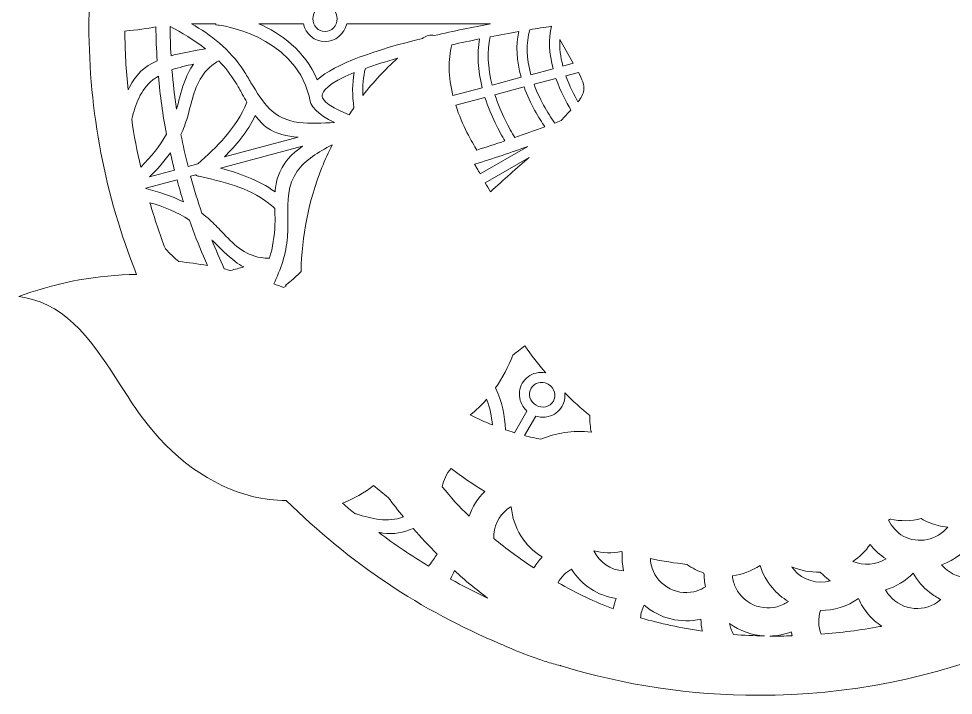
# Model space of a CAD drawing. Header units: millimetres. Extents: x 49 to 1312, y -339 to -42.
# Drawn here: x 1013 to 1211.4, y -338 to -194.3 of the extents above; entities that cross this region are included whole.
import ezdxf

# ---------------------------------------------------------------- set-up
doc = ezdxf.new("R2010")
doc.units = ezdxf.units.MM
doc.header["$MEASUREMENT"] = 0
doc.layers.add('Layer 1', color=7, linetype='Continuous')

msp = doc.modelspace()

# ---------------------------------------------------------------- linework, layer by layer
at = {"layer": 'Layer 1', "lineweight": 0}
for points, knots in [([(1270.58, -95.32), (1269.97, -94.71), (1269.34, -94.09), (1268.68, -93.46), (1273.2, -94.02), (1277.46, -95.31), (1281.36, -97.29), (1294.62, -104.02), (1303.37, -118.52), (1303.13, -133.39), (1303.13, -133.39), (1303.1, -134.87), (1303.1, -134.87), (1303.1, -134.87), (1303.75, -133.54), (1303.75, -133.54), (1311.04, -118.58), (1312.41, -102.51), (1307.52, -89.43), (1304.95, -82.57), (1300.46, -76.22), (1294.54, -71.09), (1286.32, -63.97), (1275.83, -59.46), (1265, -58.39), (1252.95, -57.21), (1240.36, -59.92), (1228.59, -66.21), (1210.21, -57.91), (1190.52, -53.69), (1170.08, -53.69), (1148.69, -53.69), (1128.18, -58.29), (1109.11, -67.36), (1107.21, -66.26), (1105.3, -65.25), (1103.42, -64.38), (1091.38, -58.78), (1077.48, -57.23), (1064.27, -60.03), (1057.57, -61.45), (1051.45, -63.92), (1046.08, -67.39), (1043.3, -69.18), (1040.74, -71.24), (1038.47, -73.51), (1036.07, -75.89), (1034.54, -78.24), (1032.69, -81.49), (1025.01, -94.98), (1023.71, -111.82), (1029.2, -126.55), (1030.07, -128.89), (1031.12, -131.17), (1032.31, -133.32), (1032.31, -133.32), (1032.76, -134.13), (1032.76, -134.13), (1032.76, -134.13), (1032.92, -133.22), (1032.92, -133.22), (1035.18, -120.66), (1037.9, -108.76), (1046.35, -101.15), (1052.32, -95.77), (1060.92, -92.95), (1070.58, -93.18), (1070.95, -93.18), (1071.33, -93.2), (1071.74, -93.22), (1070.92, -94.01), (1070.22, -94.69), (1069.58, -95.32), (1042.74, -122.17), (1027.95, -157.86), (1027.95, -195.82), (1027.95, -214.09), (1031.36, -231.86), (1038.07, -248.63), (1029.8, -248.75), (1021.78, -250.19), (1014.22, -252.91), (1014.22, -252.91), (1013.04, -253.33), (1013.04, -253.33), (1013.04, -253.33), (1014.28, -253.54), (1014.28, -253.54), (1023.64, -255.12), (1029.22, -263.74), (1034.61, -272.08), (1036.05, -274.3), (1037.54, -276.6), (1039.06, -278.7), (1045.47, -287.53), (1053.85, -293.58), (1062.68, -295.74), (1065, -296.31), (1067.41, -296.59), (1069.85, -296.59), (1083.14, -309.81), (1098.58, -320.08), (1115.39, -327.08), (1115.94, -327.34), (1116.5, -327.59), (1117.06, -327.83), (1119.16, -328.75), (1121.3, -329.58), (1123.48, -330.31), (1124.48, -330.64), (1125.48, -330.96), (1126.5, -331.25), (1127.01, -331.39), (1127.52, -331.52), (1128.02, -331.66), (1128.08, -331.68), (1128.12, -331.69), (1128.17, -331.7), (1128.18, -331.7), (1128.2, -331.71), (1128.21, -331.71), (1141.6, -335.82), (1155.68, -337.95), (1170.08, -337.95), (1208.05, -337.95), (1243.74, -323.17), (1270.58, -296.32), (1297.43, -269.48), (1312.21, -233.79), (1312.21, -195.82), (1312.21, -157.86), (1297.43, -122.17), (1270.58, -95.32)], [0, 0, 0, 0, 1, 1, 1, 2, 2, 2, 3, 3, 3, 4, 4, 4, 5, 5, 5, 6, 6, 6, 7, 7, 7, 8, 8, 8, 9, 9, 9, 10, 10, 10, 11, 11, 11, 12, 12, 12, 13, 13, 13, 14, 14, 14, 15, 15, 15, 16, 16, 16, 17, 17, 17, 18, 18, 18, 19, 19, 19, 20, 20, 20, 21, 21, 21, 22, 22, 22, 23, 23, 23, 24, 24, 24, 25, 25, 25, 26, 26, 26, 27, 27, 27, 28, 28, 28, 29, 29, 29, 30, 30, 30, 31, 31, 31, 32, 32, 32, 33, 33, 33, 34, 34, 34, 35, 35, 35, 36, 36, 36, 37, 37, 37, 38, 38, 38, 39, 39, 39, 40, 40, 40, 41, 41, 41, 42, 42, 42, 43, 43, 43, 44, 44, 44, 44]), ([(1080.65, -194.35), (1080.65, -195.86), (1079.5, -197.08), (1078.07, -197.08), (1076.65, -197.08), (1075.49, -195.86), (1075.49, -194.35), (1075.49, -192.84), (1076.65, -191.61), (1078.07, -191.61), (1079.5, -191.61), (1080.65, -192.84), (1080.65, -194.35)], [0, 0, 0, 0, 1, 1, 1, 2, 2, 2, 3, 3, 3, 4, 4, 4, 4]), ([(1036.25, -209.44), (1035.84, -205.32), (1035.61, -201.16), (1035.57, -196.97), (1038.08, -196.74), (1040.46, -196.45), (1042.16, -196.07), (1042.19, -198.46), (1042.28, -200.88), (1042.43, -203.27), (1039.71, -204.51), (1037.78, -206.34), (1036.53, -208.85), (1036.43, -209.04), (1036.34, -209.24), (1036.25, -209.44)], [0, 0, 0, 0, 1, 1, 1, 2, 2, 2, 3, 3, 3, 4, 4, 4, 5, 5, 5, 5]), ([(1050.95, -201.05), (1049.09, -201.38), (1047.17, -201.72), (1045.38, -202.22), (1045.25, -200.13), (1045.18, -198.05), (1045.16, -196.02), (1047.58, -197.29), (1050.26, -198.82), (1052.68, -200.74), (1052.1, -200.84), (1051.52, -200.95), (1050.95, -201.05)], [0, 0, 0, 0, 1, 1, 1, 2, 2, 2, 3, 3, 3, 4, 4, 4, 4]), ([(1080.08, -216.37), (1077.53, -216.52), (1074.91, -216.68), (1072.49, -216.38), (1066.96, -215.68), (1064.83, -212.09), (1062.35, -207.93), (1061.87, -207.12), (1061.37, -206.27), (1060.82, -205.43), (1057.81, -200.72), (1053.78, -197.77), (1049.71, -195.42), (1049.71, -195.42), (1054.9, -195.42), (1054.9, -195.42), (1054.9, -195.42), (1054.88, -195.65), (1054.88, -195.65), (1054.88, -195.65), (1055.37, -195.7), (1055.37, -195.7), (1055.53, -195.72), (1071.25, -197.58), (1074.73, -210.8), (1074.78, -212.9), (1076.5, -214.69), (1080.09, -216.37), (1080.09, -216.37), (1080.08, -216.37), (1080.08, -216.37)], [0, 0, 0, 0, 1, 1, 1, 2, 2, 2, 3, 3, 3, 4, 4, 4, 5, 5, 5, 6, 6, 6, 7, 7, 7, 8, 8, 8, 9, 9, 9, 10, 10, 10, 10]), ([(1098.89, -198.42), (1098.89, -198.42), (1098.76, -198.52), (1098.76, -198.52), (1089.13, -200.9), (1080.02, -203.91), (1076.42, -207.35), (1073.8, -201.06), (1068.64, -197.46), (1064.01, -195.42), (1064.01, -195.42), (1073.47, -195.42), (1073.47, -195.42), (1073.95, -197.62), (1075.86, -199.22), (1078.07, -199.22), (1080.29, -199.22), (1082.2, -197.62), (1082.67, -195.42), (1082.67, -195.42), (1113.22, -195.42), (1113.22, -195.42), (1109.47, -196.12), (1105.36, -196.97), (1101.25, -197.92), (1100.45, -197.76), (1099.59, -197.92), (1098.89, -198.42)], [0, 0, 0, 0, 1, 1, 1, 2, 2, 2, 3, 3, 3, 4, 4, 4, 5, 5, 5, 6, 6, 6, 7, 7, 7, 8, 8, 8, 9, 9, 9, 9]), ([(1121.53, -196.7), (1123.07, -196.44), (1124.61, -196.2), (1126.12, -195.97), (1125.5, -198.71), (1125.61, -201.73), (1126.46, -204.97), (1126.46, -204.97), (1121.77, -206.23), (1121.77, -206.23), (1120.79, -202.72), (1120.7, -199.52), (1121.53, -196.7)], [0, 0, 0, 0, 1, 1, 1, 2, 2, 2, 3, 3, 3, 4, 4, 4, 4]), ([(1113.53, -208.44), (1112.58, -204.69), (1112.46, -201.25), (1113.15, -198.2), (1115.15, -197.81), (1117.19, -197.44), (1119.21, -197.09), (1118.55, -200.05), (1118.7, -203.31), (1119.67, -206.79), (1119.67, -206.79), (1113.53, -208.44), (1113.53, -208.44)], [0, 0, 0, 0, 1, 1, 1, 2, 2, 2, 3, 3, 3, 4, 4, 4, 4]), ([(1111.42, -209), (1111.42, -209), (1105.22, -210.66), (1105.22, -210.66), (1104.22, -206.7), (1104.14, -203.07), (1104.98, -199.88), (1106.88, -199.46), (1108.86, -199.04), (1110.88, -198.64), (1110.31, -201.82), (1110.49, -205.3), (1111.42, -209)], [0, 0, 0, 0, 1, 1, 1, 2, 2, 2, 3, 3, 3, 4, 4, 4, 4]), ([(1127.9, -198.8), (1127.9, -198.8), (1130.76, -203.82), (1130.76, -203.82), (1130.76, -203.82), (1128.55, -204.41), (1128.55, -204.41), (1128.03, -202.43), (1127.81, -200.55), (1127.9, -198.8)], [0, 0, 0, 0, 1, 1, 1, 2, 2, 2, 3, 3, 3, 3]), ([(1045.58, -205.21), (1047.06, -204.69), (1048.65, -204.31), (1050.15, -204), (1049.74, -204.55), (1049.38, -205.15), (1049.06, -205.78), (1048.12, -207.67), (1047.58, -209.7), (1047.06, -211.67), (1046.89, -212.29), (1046.73, -212.92), (1046.55, -213.55), (1046.13, -210.79), (1045.81, -207.99), (1045.58, -205.21)], [0, 0, 0, 0, 1, 1, 1, 2, 2, 2, 3, 3, 3, 4, 4, 4, 5, 5, 5, 5]), ([(1051.05, -225.18), (1051.05, -225.18), (1048.99, -225.73), (1048.99, -225.73), (1048.42, -223.48), (1047.91, -221.21), (1047.47, -218.95), (1047.75, -218.35), (1047.99, -217.77), (1048.21, -217.18), (1048.68, -215.89), (1049.04, -214.55), (1049.39, -213.26), (1050.32, -209.81), (1051.19, -206.55), (1054.04, -204.28), (1054.48, -203.93), (1054.97, -203.61), (1055.53, -203.3), (1056.89, -204.71), (1058.07, -206.23), (1059.14, -207.96), (1059.59, -208.68), (1060.04, -209.5), (1060.51, -210.37), (1060.82, -210.93), (1061.14, -211.52), (1061.48, -212.1), (1059.2, -217.66), (1055.09, -221.61), (1051.05, -225.18)], [0, 0, 0, 0, 1, 1, 1, 2, 2, 2, 3, 3, 3, 4, 4, 4, 5, 5, 5, 6, 6, 6, 7, 7, 7, 8, 8, 8, 9, 9, 9, 10, 10, 10, 10]), ([(1093.46, -202.74), (1090.78, -205.13), (1088.32, -207.77), (1086.11, -210.64), (1085.99, -208.6), (1086.17, -206.68), (1086.64, -204.89), (1088.62, -204.18), (1090.91, -203.46), (1093.46, -202.74)], [0, 0, 0, 0, 1, 1, 1, 2, 2, 2, 3, 3, 3, 3]), ([(1084.21, -213.24), (1083.87, -213.74), (1083.53, -214.23), (1083.2, -214.74), (1077.76, -212.65), (1077.4, -211.08), (1077.44, -210.61), (1077.51, -209.8), (1078.5, -208.14), (1084.25, -205.8), (1083.82, -208.13), (1083.81, -210.62), (1084.21, -213.24)], [0, 0, 0, 0, 1, 1, 1, 2, 2, 2, 3, 3, 3, 4, 4, 4, 4]), ([(1129.18, -206.46), (1129.18, -206.46), (1131.84, -205.75), (1131.84, -205.75), (1132.61, -207.18), (1133.14, -208.46), (1133.01, -209.54), (1132.91, -210.33), (1132.4, -211.18), (1131.76, -211.99), (1130.96, -210.61), (1129.96, -208.67), (1129.18, -206.46)], [0, 0, 0, 0, 1, 1, 1, 2, 2, 2, 3, 3, 3, 4, 4, 4, 4]), ([(1038.95, -225.88), (1038.18, -222.52), (1037.53, -219.12), (1037.03, -215.69), (1037.9, -212.48), (1038.84, -209.48), (1041.51, -207.35), (1041.86, -207.07), (1042.25, -206.8), (1042.69, -206.54), (1043.06, -210.66), (1043.64, -214.79), (1044.4, -218.83), (1042.99, -221.4), (1041.17, -223.64), (1038.95, -225.88)], [0, 0, 0, 0, 1, 1, 1, 2, 2, 2, 3, 3, 3, 4, 4, 4, 5, 5, 5, 5]), ([(1126.82, -216.51), (1125.81, -215.08), (1123.81, -212), (1122.44, -208.27), (1122.44, -208.27), (1127.08, -207.03), (1127.08, -207.03), (1128.03, -209.78), (1129.29, -212.12), (1130.27, -213.71), (1130.26, -213.72), (1130.26, -213.72), (1130.25, -213.73), (1129.57, -214.47), (1128.89, -215.23), (1128.2, -215.99), (1127.74, -216.16), (1127.28, -216.34), (1126.82, -216.51)], [0, 0, 0, 0, 1, 1, 1, 2, 2, 2, 3, 3, 3, 4, 4, 4, 5, 5, 5, 6, 6, 6, 6]), ([(1124.73, -217.29), (1122.61, -218.07), (1120.46, -218.83), (1118.34, -219.57), (1117.22, -217.75), (1115.39, -214.44), (1114.12, -210.5), (1114.12, -210.5), (1120.32, -208.83), (1120.32, -208.83), (1121.64, -212.49), (1123.51, -215.53), (1124.73, -217.29)], [0, 0, 0, 0, 1, 1, 1, 2, 2, 2, 3, 3, 3, 4, 4, 4, 4]), ([(1112.01, -211.06), (1113.27, -215.02), (1115.08, -218.36), (1116.25, -220.28), (1114.22, -220.96), (1112.22, -221.62), (1110.29, -222.22), (1109.27, -220.6), (1107.2, -217.04), (1105.81, -212.72), (1105.81, -212.72), (1112.01, -211.06), (1112.01, -211.06)], [0, 0, 0, 0, 1, 1, 1, 2, 2, 2, 3, 3, 3, 4, 4, 4, 4]), ([(1056.7, -223.67), (1059.12, -221.29), (1061.58, -218.45), (1063.27, -214.9), (1064.11, -216.03), (1064.94, -216.89), (1065.81, -217.51), (1067.64, -218.83), (1070.01, -219.33), (1072.34, -219.47), (1072.34, -219.47), (1056.7, -223.67), (1056.7, -223.67)], [0, 0, 0, 0, 1, 1, 1, 2, 2, 2, 3, 3, 3, 4, 4, 4, 4]), ([(1073.31, -221.43), (1071.04, -222.99), (1069.02, -225.02), (1068.05, -227.95), (1067.74, -228.88), (1067.55, -229.9), (1067.46, -231.11), (1063.9, -228.54), (1059.86, -227.13), (1055.89, -226.1), (1055.89, -226.1), (1073.31, -221.43), (1073.31, -221.43)], [0, 0, 0, 0, 1, 1, 1, 2, 2, 2, 3, 3, 3, 4, 4, 4, 4]), ([(1077.41, -225.95), (1074.59, -233.06), (1073.09, -240.57), (1072.98, -247.98), (1071.38, -249.65), (1070.13, -250.59), (1070.09, -250.62), (1070.09, -250.62), (1069.69, -250.91), (1069.69, -250.91), (1069.69, -250.91), (1069.82, -251.1), (1069.82, -251.1), (1069.82, -251.1), (1069.25, -251.43), (1069.25, -251.43), (1068.56, -251.14), (1067.87, -250.87), (1067.17, -250.61), (1068.66, -247.6), (1069.81, -244.33), (1070.09, -240.66), (1070.19, -239.29), (1070.18, -237.9), (1070.16, -236.56), (1070.12, -232.99), (1070.08, -229.63), (1072.18, -226.69), (1073.88, -224.32), (1076.65, -222.65), (1079.56, -221.15), (1078.79, -222.71), (1078.07, -224.31), (1077.41, -225.95)], [0, 0, 0, 0, 1, 1, 1, 2, 2, 2, 3, 3, 3, 4, 4, 4, 5, 5, 5, 6, 6, 6, 7, 7, 7, 8, 8, 8, 9, 9, 9, 10, 10, 10, 11, 11, 11, 11]), ([(1121.13, -221.47), (1121.13, -221.47), (1111.01, -227.31), (1111.01, -227.31), (1110.78, -226.9), (1110.54, -226.5), (1110.3, -226.1), (1110.13, -225.81), (1109.96, -225.53), (1109.79, -225.24), (1113.78, -224.01), (1117.67, -222.69), (1121.13, -221.47)], [0, 0, 0, 0, 1, 1, 1, 2, 2, 2, 3, 3, 3, 4, 4, 4, 4]), ([(1046.1, -226.51), (1046.1, -226.51), (1040.8, -227.93), (1040.8, -227.93), (1042.25, -226.5), (1043.84, -224.78), (1045.23, -222.82), (1045.51, -224.09), (1045.8, -225.32), (1046.1, -226.51)], [0, 0, 0, 0, 1, 1, 1, 2, 2, 2, 3, 3, 3, 3]), ([(1121.39, -223.79), (1118.78, -226.03), (1115.97, -228.52), (1113.19, -231.1), (1112.83, -230.45), (1112.47, -229.81), (1112.09, -229.16), (1112.09, -229.16), (1121.39, -223.79), (1121.39, -223.79)], [0, 0, 0, 0, 1, 1, 1, 2, 2, 2, 3, 3, 3, 3]), ([(1064.49, -245.06), (1060.85, -244.5), (1058.55, -242.09), (1056.11, -239.54), (1055.3, -238.68), (1054.45, -237.8), (1053.55, -236.98), (1053.04, -236.52), (1052.5, -236.07), (1051.94, -235.65), (1051.06, -233.07), (1050.25, -230.43), (1049.53, -227.8), (1049.53, -227.8), (1050.67, -227.5), (1050.67, -227.5), (1050.83, -227.64), (1051.03, -227.74), (1051.26, -227.79), (1056.13, -228.87), (1061.65, -230.09), (1066.1, -233.52), (1066.5, -233.83), (1066.9, -234.17), (1067.4, -234.61), (1067.4, -234.61), (1067.42, -235.2), (1067.42, -235.2), (1067.44, -236.18), (1067.47, -237.1), (1067.44, -238), (1067.36, -240.51), (1066.98, -242.87), (1066.27, -245.2), (1065.64, -245.19), (1065.05, -245.15), (1064.49, -245.06)], [0, 0, 0, 0, 1, 1, 1, 2, 2, 2, 3, 3, 3, 4, 4, 4, 5, 5, 5, 6, 6, 6, 7, 7, 7, 8, 8, 8, 9, 9, 9, 10, 10, 10, 11, 11, 11, 12, 12, 12, 12]), ([(1040.04, -230.35), (1040.04, -230.35), (1046.65, -228.58), (1046.65, -228.58), (1047.08, -230.13), (1047.53, -231.69), (1048.02, -233.23), (1045.4, -231.92), (1042.63, -231.05), (1040.05, -230.38), (1040.05, -230.37), (1040.05, -230.36), (1040.04, -230.35)], [0, 0, 0, 0, 1, 1, 1, 2, 2, 2, 3, 3, 3, 4, 4, 4, 4]), ([(1047.05, -245.9), (1046.04, -245.11), (1045.11, -244.19), (1044.17, -243.22), (1042.95, -239.98), (1041.86, -236.71), (1040.89, -233.4), (1043.8, -234.23), (1046.72, -235.35), (1049.31, -237.14), (1050.24, -239.78), (1051.23, -242.35), (1052.25, -244.77), (1052.52, -245.4), (1052.8, -246.06), (1053.11, -246.75), (1051.1, -246.39), (1049.08, -246.11), (1047.05, -245.9)], [0, 0, 0, 0, 1, 1, 1, 2, 2, 2, 3, 3, 3, 4, 4, 4, 5, 5, 5, 6, 6, 6, 6]), ([(1057.97, -247.77), (1057.55, -247.66), (1057.12, -247.57), (1056.69, -247.47), (1055.76, -245.46), (1054.87, -243.4), (1054.03, -241.29), (1054.18, -241.43), (1054.32, -241.58), (1054.47, -241.73), (1055.88, -243.15), (1057.35, -244.63), (1059, -245.88), (1059.59, -246.32), (1060.2, -246.71), (1060.83, -247.03), (1059.89, -247.3), (1058.93, -247.56), (1057.97, -247.77)], [0, 0, 0, 0, 1, 1, 1, 2, 2, 2, 3, 3, 3, 4, 4, 4, 5, 5, 5, 6, 6, 6, 6]), ([(1119.51, -275.36), (1119.77, -276.23), (1120.25, -277.01), (1120.93, -277.62), (1120.93, -277.62), (1118.28, -282.21), (1118.28, -282.21), (1117.64, -282.02), (1117, -281.82), (1116.36, -281.6), (1116.26, -278.72), (1115.68, -275.65), (1114.27, -272.69), (1115.75, -270.57), (1116.98, -268.24), (1117.9, -265.76), (1118.73, -265.16), (1119.59, -264.49), (1120.47, -263.77), (1121.81, -265.75), (1123.3, -267.66), (1124.9, -269.49), (1124.22, -269.37), (1123.54, -269.38), (1122.86, -269.55), (1121.61, -269.86), (1120.57, -270.63), (1119.94, -271.73), (1119.3, -272.83), (1119.15, -274.12), (1119.51, -275.36)], [0, 0, 0, 0, 1, 1, 1, 2, 2, 2, 3, 3, 3, 4, 4, 4, 5, 5, 5, 6, 6, 6, 7, 7, 7, 8, 8, 8, 9, 9, 9, 10, 10, 10, 10]), ([(1121.79, -272.8), (1122.13, -272.22), (1122.69, -271.8), (1123.37, -271.63), (1123.59, -271.58), (1123.81, -271.55), (1124.03, -271.55), (1124.52, -271.55), (1125.01, -271.69), (1125.45, -271.94), (1126.09, -272.31), (1126.55, -272.89), (1126.75, -273.58), (1126.95, -274.25), (1126.87, -274.95), (1126.53, -275.54), (1126.19, -276.13), (1125.63, -276.54), (1124.94, -276.71), (1124.25, -276.88), (1123.52, -276.78), (1122.87, -276.4), (1122.87, -276.4), (1122.87, -276.4), (1122.87, -276.4), (1122.23, -276.03), (1121.77, -275.45), (1121.57, -274.76), (1121.37, -274.09), (1121.45, -273.39), (1121.79, -272.8)], [0, 0, 0, 0, 1, 1, 1, 2, 2, 2, 3, 3, 3, 4, 4, 4, 5, 5, 5, 6, 6, 6, 7, 7, 7, 8, 8, 8, 9, 9, 9, 10, 10, 10, 10]), ([(1108.88, -278.45), (1110.13, -277.46), (1111.29, -276.35), (1112.36, -275.13), (1113.06, -276.94), (1113.43, -278.79), (1113.59, -280.57), (1111.99, -279.93), (1110.41, -279.23), (1108.88, -278.45)], [0, 0, 0, 0, 1, 1, 1, 2, 2, 2, 3, 3, 3, 3]), ([(1123.86, -283.6), (1122.7, -283.37), (1121.55, -283.11), (1120.41, -282.81), (1120.41, -282.81), (1122.79, -278.69), (1122.79, -278.69), (1123.65, -278.97), (1124.57, -279.01), (1125.46, -278.79), (1126.71, -278.48), (1127.75, -277.71), (1128.38, -276.61), (1128.88, -275.74), (1129.08, -274.76), (1128.96, -273.77), (1130.67, -275.45), (1132.45, -277.06), (1134.25, -278.6), (1134.25, -279.93), (1134.36, -281.12), (1134.6, -282.11), (1130.61, -281.6), (1126.99, -282.31), (1123.86, -283.6)], [0, 0, 0, 0, 1, 1, 1, 2, 2, 2, 3, 3, 3, 4, 4, 4, 5, 5, 5, 6, 6, 6, 7, 7, 7, 8, 8, 8, 8]), ([(1104.82, -289.84), (1107.11, -291.54), (1109.51, -293.17), (1111.96, -294.7), (1110.46, -296.16), (1109.32, -297.96), (1108.63, -299.95), (1106.54, -297.9), (1104.67, -295.85), (1102.96, -293.7), (1103.2, -292.26), (1103.85, -290.92), (1104.82, -289.84)], [0, 0, 0, 0, 1, 1, 1, 2, 2, 2, 3, 3, 3, 4, 4, 4, 4]), ([(1084.38, -299.38), (1083.5, -298.66), (1082.64, -297.93), (1081.78, -297.18), (1084.19, -296.21), (1086.39, -294.96), (1088.37, -293.45), (1089.4, -294.31), (1090.44, -295.15), (1091.49, -295.98), (1092.54, -297.37), (1093.6, -298.74), (1094.69, -300.07), (1091.26, -301.39), (1088.06, -300.46), (1084.68, -299.47), (1084.58, -299.44), (1084.48, -299.41), (1084.38, -299.38)], [0, 0, 0, 0, 1, 1, 1, 2, 2, 2, 3, 3, 3, 4, 4, 4, 5, 5, 5, 6, 6, 6, 6]), ([(1122.4, -310.92), (1119.42, -308.97), (1116.56, -306.87), (1113.88, -304.65), (1113.81, -302.23), (1114.92, -299.87), (1116.83, -298.4), (1117.04, -298.24), (1117.27, -298.09), (1117.53, -297.95), (1117.56, -297.97), (1117.59, -297.98), (1117.61, -297.99), (1117.97, -302.39), (1120.41, -306.31), (1124.16, -308.56), (1123.49, -309.28), (1122.9, -310.07), (1122.4, -310.92)], [0, 0, 0, 0, 1, 1, 1, 2, 2, 2, 3, 3, 3, 4, 4, 4, 5, 5, 5, 6, 6, 6, 6]), ([(1200.77, -304.15), (1199.5, -303.47), (1198.38, -302.04), (1197.65, -300.77), (1197.78, -300.69), (1197.92, -300.62), (1198.05, -300.54), (1198.06, -300.54), (1198.08, -300.54), (1198.09, -300.55), (1200.24, -301.05), (1202.49, -301.01), (1204.62, -300.45), (1205.17, -300.77), (1205.73, -301.06), (1206.29, -301.29), (1207.56, -301.82), (1208.88, -302.15), (1210.23, -302.27), (1207.98, -305.02), (1204.02, -305.89), (1200.77, -304.15), (1200.77, -304.15), (1200.77, -304.15), (1200.77, -304.15)], [0, 0, 0, 0, 1, 1, 1, 2, 2, 2, 3, 3, 3, 4, 4, 4, 5, 5, 5, 6, 6, 6, 7, 7, 7, 8, 8, 8, 8]), ([(1100.2, -310.36), (1100.15, -310.43), (1100.1, -310.5), (1100.05, -310.57), (1096.41, -308.35), (1092.87, -305.95), (1089.45, -303.39), (1089.75, -303.44), (1090.05, -303.48), (1090.35, -303.52), (1092.64, -303.81), (1094.73, -303.49), (1096.76, -302.52), (1098.42, -304.42), (1100.12, -306.26), (1101.87, -308.01), (1101.35, -308.71), (1100.8, -309.5), (1100.2, -310.36)], [0, 0, 0, 0, 1, 1, 1, 2, 2, 2, 3, 3, 3, 4, 4, 4, 5, 5, 5, 6, 6, 6, 6]), ([(1220.76, -310.04), (1218.21, -313.35), (1213.43, -313.96), (1210.12, -311.41), (1209.67, -311.06), (1209.28, -310.68), (1208.92, -310.25), (1211.72, -309.25), (1214.13, -307.36), (1215.75, -304.88), (1216.68, -305.81), (1217.74, -306.59), (1218.92, -307.22), (1219.82, -307.71), (1220.77, -308.09), (1221.75, -308.36), (1221.49, -308.96), (1221.16, -309.53), (1220.76, -310.04)], [0, 0, 0, 0, 1, 1, 1, 2, 2, 2, 3, 3, 3, 4, 4, 4, 5, 5, 5, 6, 6, 6, 6]), ([(1141.42, -311.55), (1138.66, -311.37), (1136.26, -309.69), (1135.09, -307.28), (1137, -307.76), (1138.99, -307.83), (1140.94, -307.45), (1141.02, -307.47), (1141.09, -307.49), (1141.16, -307.51), (1141.05, -308.86), (1141.15, -310.22), (1141.45, -311.55), (1141.44, -311.55), (1141.43, -311.55), (1141.42, -311.55)], [0, 0, 0, 0, 1, 1, 1, 2, 2, 2, 3, 3, 3, 4, 4, 4, 5, 5, 5, 5]), ([(1197.17, -308.99), (1195.06, -310.31), (1192.41, -310.5), (1190.13, -309.52), (1191.55, -308.57), (1192.78, -307.37), (1193.76, -305.95), (1194.71, -307.15), (1195.87, -308.18), (1197.17, -308.99)], [0, 0, 0, 0, 1, 1, 1, 2, 2, 2, 3, 3, 3, 3]), ([(1157.08, -315.77), (1155.16, -316.4), (1153.1, -316.25), (1151.29, -315.33), (1149.48, -314.42), (1148.13, -312.86), (1147.5, -310.94), (1147.28, -310.28), (1147.16, -309.62), (1147.12, -308.94), (1149.75, -309.48), (1152.36, -309.9), (1154.9, -310.17), (1156, -310.96), (1157.21, -311.58), (1158.5, -312), (1158.51, -312.99), (1158.63, -313.96), (1158.85, -314.92), (1158.3, -315.28), (1157.71, -315.56), (1157.08, -315.77)], [0, 0, 0, 0, 1, 1, 1, 2, 2, 2, 3, 3, 3, 4, 4, 4, 5, 5, 5, 6, 6, 6, 7, 7, 7, 7]), ([(1139.25, -319.62), (1135.39, -318.15), (1131.45, -316.28), (1127.52, -314.05), (1128.21, -312.83), (1129.19, -311.85), (1130.4, -311.18), (1132.51, -314.56), (1135.94, -316.82), (1139.87, -317.41), (1139.6, -318.13), (1139.4, -318.87), (1139.25, -319.62)], [0, 0, 0, 0, 1, 1, 1, 2, 2, 2, 3, 3, 3, 4, 4, 4, 4]), ([(1169.65, -319), (1167.72, -318.35), (1166.17, -316.99), (1165.27, -315.17), (1164.88, -314.37), (1164.63, -313.49), (1164.53, -312.6), (1166.64, -312.34), (1168.64, -311.59), (1170.4, -310.4), (1170.95, -312.15), (1171.84, -313.78), (1173.03, -315.17), (1173.99, -316.3), (1175.15, -317.28), (1176.43, -318.04), (1176.12, -318.25), (1175.79, -318.45), (1175.44, -318.62), (1173.63, -319.51), (1171.57, -319.65), (1169.65, -319)], [0, 0, 0, 0, 1, 1, 1, 2, 2, 2, 3, 3, 3, 4, 4, 4, 5, 5, 5, 6, 6, 6, 7, 7, 7, 7]), ([(1177.59, -311.28), (1177.43, -311.08), (1177.27, -310.88), (1177.12, -310.66), (1179.03, -311.5), (1181.1, -311.89), (1183.19, -311.79), (1183.7, -312.35), (1184.26, -312.86), (1184.84, -313.31), (1185.01, -313.44), (1185.18, -313.57), (1185.36, -313.69), (1182.58, -314.44), (1179.53, -313.55), (1177.59, -311.28)], [0, 0, 0, 0, 1, 1, 1, 2, 2, 2, 3, 3, 3, 4, 4, 4, 5, 5, 5, 5]), ([(1104.69, -313.27), (1104.97, -312.68), (1105.25, -312.08), (1105.52, -311.49), (1107.8, -313.56), (1110.15, -315.51), (1112.58, -317.33), (1109.9, -316.06), (1107.27, -314.71), (1104.69, -313.27)], [0, 0, 0, 0, 1, 1, 1, 2, 2, 2, 3, 3, 3, 3]), ([(1208.64, -317.72), (1207.1, -319.04), (1205.13, -319.67), (1203.11, -319.51), (1201.09, -319.35), (1199.25, -318.41), (1197.94, -316.87), (1197.59, -316.46), (1197.3, -316.03), (1197.05, -315.57), (1199.27, -314.91), (1201.28, -313.69), (1202.9, -312.03), (1203.79, -313.62), (1205, -315.03), (1206.45, -316.15), (1207.18, -316.72), (1207.96, -317.2), (1208.77, -317.6), (1208.73, -317.64), (1208.68, -317.68), (1208.64, -317.72)], [0, 0, 0, 0, 1, 1, 1, 2, 2, 2, 3, 3, 3, 4, 4, 4, 5, 5, 5, 6, 6, 6, 7, 7, 7, 7]), ([(1195.81, -323.37), (1191.7, -324.12), (1187.52, -324.66), (1183.38, -324.99), (1182.75, -323.38), (1182.68, -321.6), (1183.2, -319.94), (1186.08, -319.97), (1188.94, -319.08), (1191.28, -317.41), (1191.81, -318.63), (1192.51, -319.75), (1193.37, -320.76), (1194.2, -321.74), (1195.17, -322.59), (1196.25, -323.29), (1196.1, -323.32), (1195.95, -323.35), (1195.81, -323.37)], [0, 0, 0, 0, 1, 1, 1, 2, 2, 2, 3, 3, 3, 4, 4, 4, 5, 5, 5, 6, 6, 6, 6]), ([(1145.04, -321.53), (1145.12, -320.57), (1145.37, -319.66), (1145.79, -318.81), (1149.09, -321.67), (1153.6, -322.78), (1157.84, -321.78), (1157.86, -322.63), (1157.97, -323.48), (1158.15, -324.31), (1153.65, -323.67), (1149.25, -322.74), (1145.04, -321.53)], [0, 0, 0, 0, 1, 1, 1, 2, 2, 2, 3, 3, 3, 4, 4, 4, 4]), ([(1164.77, -325.04), (1164.54, -324.64), (1164.36, -324.22), (1164.22, -323.79), (1164.22, -323.79), (1164.22, -323.79), (1164.22, -323.79), (1164.1, -323.43), (1164.01, -323.06), (1163.95, -322.7), (1166.11, -324.31), (1168.71, -325.22), (1171.36, -325.36), (1169.14, -325.32), (1166.93, -325.21), (1164.77, -325.04)], [0, 0, 0, 0, 1, 1, 1, 2, 2, 2, 3, 3, 3, 4, 4, 4, 5, 5, 5, 5]), ([(1172.48, -325.38), (1174.02, -325.34), (1175.57, -325.04), (1177.04, -324.46), (1177.09, -324.76), (1177.15, -325.05), (1177.22, -325.33), (1175.63, -325.38), (1174.05, -325.4), (1172.48, -325.38)], [0, 0, 0, 0, 1, 1, 1, 2, 2, 2, 3, 3, 3, 3])]:
    msp.add_open_spline(points, degree=3, knots=knots, dxfattribs=at)

doc.saveas('drawing.dxf')
